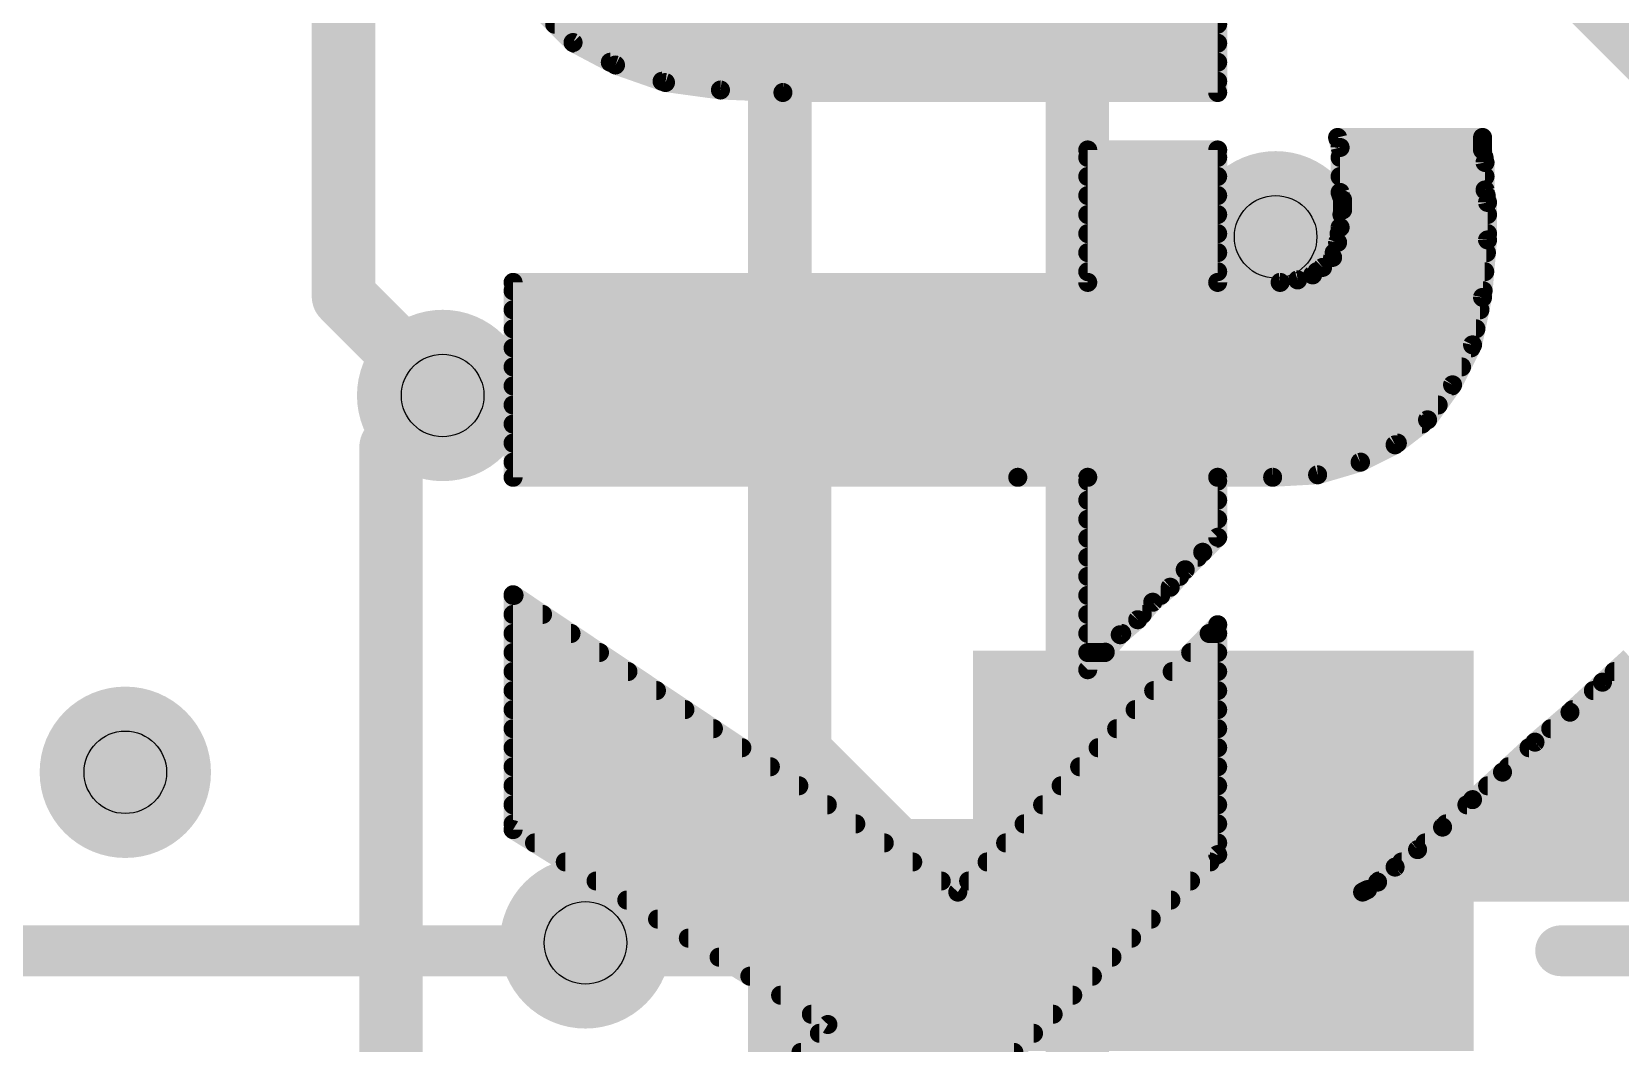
# Model space of a CAD drawing. Extents: x -44 to 63, y -21 to 59.
# Drawn here: x 7.17 to 13.52, y 32.65 to 36.7 of the extents above; entities that cross this region are included whole.
import ezdxf

# ---------------------------------------------------------------- set-up
doc = ezdxf.new("R2010")
doc.units = 0
for name, color, linetype in [('1', 12, 'CONTINUOUS'), ('16', 132, 'CONTINUOUS'), ('18', 110, 'CONTINUOUS'), ('21', 41, 'CONTINUOUS'), ('22', 40, 'CONTINUOUS'), ('29', 253, 'CONTINUOUS'), ('31', 253, 'CONTINUOUS'), ('44', 253, 'CONTINUOUS')]:
    doc.layers.add(name, color=color, linetype=linetype)

# ---------------------------------------------------------------- blocks, each defined once
blk = doc.blocks.new('RECT')
blk.add_solid([(-0.5, -0.5), (0.5, -0.5), (-0.5, 0.5), (0.5, 0.5)])
blk = doc.blocks.new('ROUNDV')
at = {"const_width": 0.5}
blk.add_lwpolyline([(0, -0.25, 1), (0, 0.25, 1), (0, -0.25)], format="xyb", dxfattribs=at)

msp = doc.modelspace()

# ---------------------------------------------------------------- linework, layer by layer
at = {"layer": '1', "const_width": 0.254}
for points in [[(8.6043, 35.0361), (8.8106, 35.2425)], [(10.0013, 35.2425), (8.8106, 35.2425)], [(10.2394, 35.0044), (10.0013, 35.2425)], [(8.6043, 31.33), (8.6043, 35.0361)], [(10.2394, 33.8137), (10.2394, 35.0044)], [(10.6331, 33.42), (10.2394, 33.8137)], [(11.935, 33.42), (10.6331, 33.42)]]:
    msp.add_lwpolyline(points, dxfattribs=at)
at = {"layer": '1', "const_width": 0.127}
for points in [[(8.8106, 35.306, 1), (8.8106, 35.179)], [(8.8555, 35.1976, 1), (8.7657, 35.2874)], [(10.0462, 35.2874, 1), (9.9563, 35.1976)], [(10.0013, 35.179, 1), (10.0013, 35.306)], [(8.6677, 35.0361, 1), (8.5408, 35.0361)], [(8.5593, 35.081, 1), (8.6492, 34.9912)], [(10.3029, 35.0044, 1), (10.1759, 35.0044)], [(10.1945, 34.9595, 1), (10.2843, 35.0493)], [(10.2843, 33.8587, 1), (10.1945, 33.7688)], [(10.1759, 33.8137, 1), (10.3029, 33.8137)], [(10.6331, 33.4835, 1), (10.6331, 33.3565)], [(10.5882, 33.3751, 1), (10.678, 33.4649)], [(11.935, 33.3565, 1), (11.935, 33.4835)]]:
    msp.add_lwpolyline(points, format="xyb", dxfattribs=at)
at = {"layer": '16', "const_width": 0.254}
for points in [[(8.4138, 35.6394), (8.4138, 43.3388)], [(10.16, 40.9575), (10.16, 32.4644)], [(11.3506, 39.8463), (11.3506, 31.5119)], [(13.8906, 36.3538), (12.7794, 37.465)], [(8.8106, 35.2425), (8.4138, 35.6394)]]:
    msp.add_lwpolyline(points, dxfattribs=at)
at = {"layer": '16', "const_width": 0.127}
for points in [[(8.4587, 35.6843, 1), (8.3688, 35.5945)], [(8.3503, 35.6394, 1), (8.4772, 35.6394)], [(8.7657, 35.1976, 1), (8.8555, 35.2874)]]:
    msp.add_lwpolyline(points, format="xyb", dxfattribs=at)
at = {"layer": '21', "const_width": 0.2032}
for points in [[(5.685, 33.02), (10.585, 33.02)], [(16.285, 33.02), (13.285, 33.02)]]:
    msp.add_lwpolyline(points, dxfattribs=at)
at = {"layer": '21', "const_width": 0.1016}
for points in [[(10.585, 32.9692, 1), (10.585, 33.0708)], [(13.285, 33.0708, 1), (13.285, 32.9692)]]:
    msp.add_lwpolyline(points, format="xyb", dxfattribs=at)
at = {"layer": '22', "const_width": 0.0762}
for points in [[(11.9125, 36.455), (11.9125, 37.225)], [(9.1925, 36.795), (9.3325, 36.655)], [(9.2591, 36.7284), (11.9125, 36.7284)], [(9.3325, 36.655), (9.5025, 36.565)], [(9.3378, 36.6522), (11.9125, 36.6522)], [(9.4817, 36.576), (11.9125, 36.576)], [(9.5025, 36.565), (9.7025, 36.495)], [(9.6888, 36.4998), (11.9125, 36.4998)], [(9.7025, 36.495), (9.9225, 36.465)], [(9.9225, 36.465), (10.1725, 36.455)], [(10.1725, 36.455), (11.9125, 36.455)], [(12.9725, 36.275), (12.3925, 36.275)], [(12.3925, 36.275), (12.4025, 36.235)], [(12.3935, 36.2712), (12.9725, 36.2712)], [(12.9725, 36.225), (12.9725, 36.275)], [(11.9125, 36.225), (11.3925, 36.225)], [(11.3925, 36.225), (11.3925, 35.695)], [(11.9125, 35.695), (11.9125, 36.225)], [(12.4025, 36.235), (12.4025, 36.055)], [(12.9825, 36.175), (12.9725, 36.225)], [(11.3925, 36.195), (11.9125, 36.195)], [(12.4025, 36.195), (12.9785, 36.195)], [(12.9825, 36.065), (12.9825, 36.175)], [(11.3925, 36.1188), (11.9125, 36.1188)], [(12.4025, 36.1188), (12.9825, 36.1188)], [(11.3925, 36.0426), (11.9125, 36.0426)], [(12.4025, 36.055), (12.4125, 36.025)], [(12.4066, 36.0426), (12.987, 36.0426)], [(12.4125, 36.025), (12.4125, 35.985)], [(12.9925, 36.015), (12.9825, 36.065)], [(12.9925, 35.865), (12.9925, 36.015)], [(11.3925, 35.9664), (11.9125, 35.9664)], [(12.4125, 35.985), (12.4025, 35.915)], [(12.4098, 35.9664), (12.9925, 35.9664)], [(11.3925, 35.8902), (11.9125, 35.8902)], [(12.4025, 35.915), (12.3925, 35.855)], [(12.3984, 35.8902), (12.9925, 35.8902)], [(12.3925, 35.855), (12.3725, 35.795)], [(12.9725, 35.635), (12.9925, 35.865)], [(11.3925, 35.814), (11.9125, 35.814)], [(12.3325, 35.755), (12.2925, 35.725)], [(12.3725, 35.795), (12.3325, 35.755)], [(12.3788, 35.814), (12.9881, 35.814)], [(11.3925, 35.695), (9.0925, 35.695)], [(9.0925, 35.695), (9.0925, 34.915)], [(11.3925, 35.7378), (11.9125, 35.7378)], [(12.1625, 35.695), (11.9125, 35.695)], [(12.2325, 35.705), (12.1625, 35.695)], [(12.2925, 35.725), (12.2325, 35.705)], [(12.3096, 35.7378), (12.9814, 35.7378)], [(9.0925, 35.6616), (12.9748, 35.6616)], [(12.9325, 35.445), (12.9725, 35.635)], [(9.0925, 35.5854), (12.9621, 35.5854)], [(9.0925, 35.5092), (12.946, 35.5092)], [(12.8525, 35.285), (12.9325, 35.445)], [(9.0925, 35.433), (12.9265, 35.433)], [(9.0925, 35.3568), (12.8884, 35.3568)], [(9.0925, 35.2806), (12.8494, 35.2806)], [(12.7525, 35.145), (12.8525, 35.285)], [(9.0925, 35.2044), (12.7949, 35.2044)], [(9.0925, 35.1282), (12.7307, 35.1282)], [(12.6225, 35.045), (12.7525, 35.145)], [(9.0925, 35.052), (12.6316, 35.052)], [(12.4825, 34.975), (12.6225, 35.045)], [(9.0925, 34.9758), (12.4841, 34.9758)], [(12.3125, 34.925), (12.4825, 34.975)], [(9.0925, 34.915), (11.1125, 34.915)], [(11.1125, 34.915), (11.3925, 34.915)], [(11.3925, 34.915), (11.3925, 34.145)], [(11.3925, 34.8996), (11.9125, 34.8996)], [(11.9125, 34.675), (11.9125, 34.915)], [(11.9125, 34.915), (12.1325, 34.915)], [(12.1325, 34.915), (12.3125, 34.925)], [(11.3925, 34.8234), (11.9125, 34.8234)], [(11.3925, 34.7472), (11.9125, 34.7472)], [(11.8525, 34.615), (11.9125, 34.675)], [(11.3925, 34.671), (11.9085, 34.671)], [(11.7825, 34.545), (11.8525, 34.615)], [(11.3925, 34.5948), (11.8323, 34.5948)], [(11.3925, 34.5186), (11.7599, 34.5186)], [(11.7225, 34.475), (11.7825, 34.545)], [(10.8725, 33.255), (9.0925, 34.445)], [(9.0925, 34.445), (9.0925, 33.505)], [(9.0925, 34.4424), (9.0964, 34.4424)], [(11.3925, 34.4424), (11.6845, 34.4424)], [(11.6525, 34.415), (11.7225, 34.475)], [(9.0925, 34.3662), (9.2104, 34.3662)], [(11.3925, 34.3662), (11.6107, 34.3662)], [(11.5925, 34.345), (11.6525, 34.415)], [(11.9125, 34.325), (10.8725, 33.255)], [(11.5225, 34.285), (11.5925, 34.345)], [(11.9125, 33.405), (11.9125, 34.325)], [(9.0925, 34.29), (9.3244, 34.29)], [(11.3925, 34.29), (11.5283, 34.29)], [(11.4625, 34.215), (11.5225, 34.285)], [(11.8785, 34.29), (11.9125, 34.29)], [(9.0925, 34.2138), (9.4383, 34.2138)], [(11.3925, 34.145), (11.4625, 34.215)], [(11.3925, 34.2138), (11.4613, 34.2138)], [(11.8044, 34.2138), (11.9125, 34.2138)], [(13.4525, 34.095), (13.5625, 34.195)], [(9.0925, 34.1376), (9.5523, 34.1376)], [(11.7304, 34.1376), (11.9125, 34.1376)], [(13.4994, 34.1376), (15.3678, 34.1376)], [(9.0925, 34.0614), (9.6663, 34.0614)], [(11.6563, 34.0614), (11.9125, 34.0614)], [(13.3225, 33.975), (13.4525, 34.095)], [(13.4161, 34.0614), (15.4288, 34.0614)], [(9.0925, 33.9852), (9.7803, 33.9852)], [(11.5822, 33.9852), (11.9125, 33.9852)], [(13.1825, 33.855), (13.3225, 33.975)], [(13.3336, 33.9852), (15.5422, 33.9852)], [(9.0925, 33.909), (9.8943, 33.909)], [(11.5082, 33.909), (11.9125, 33.909)], [(13.0525, 33.735), (13.1825, 33.855)], [(13.2455, 33.909), (15.9778, 33.909)], [(9.0925, 33.8328), (10.0082, 33.8328)], [(11.4341, 33.8328), (11.9125, 33.8328)], [(13.1585, 33.8328), (15.9639, 33.8328)], [(9.0925, 33.7566), (10.1222, 33.7566)], [(11.36, 33.7566), (11.9125, 33.7566)], [(12.9325, 33.625), (13.0525, 33.735)], [(13.0759, 33.7566), (15.942, 33.7566)], [(9.0925, 33.6804), (10.2362, 33.6804)], [(11.286, 33.6804), (11.9125, 33.6804)], [(12.9929, 33.6804), (15.9147, 33.6804)], [(9.0925, 33.6042), (10.3502, 33.6042)], [(11.2119, 33.6042), (11.9125, 33.6042)], [(12.8125, 33.515), (12.9325, 33.625)], [(12.9098, 33.6042), (15.8786, 33.6042)], [(9.0925, 33.528), (10.4642, 33.528)], [(9.0925, 33.505), (10.3525, 32.725)], [(11.1378, 33.528), (11.9125, 33.528)], [(12.7125, 33.425), (12.8125, 33.515)], [(12.8267, 33.528), (15.8271, 33.528)], [(9.1784, 33.4518), (10.5781, 33.4518)], [(10.9025, 32.425), (11.9125, 33.405)], [(11.0638, 33.4518), (11.9125, 33.4518)], [(12.6225, 33.355), (12.7125, 33.425)], [(12.7423, 33.4518), (15.7678, 33.4518)], [(9.3015, 33.3756), (10.6921, 33.3756)], [(10.9897, 33.3756), (11.8822, 33.3756)], [(12.5525, 33.295), (12.6225, 33.355)], [(12.649, 33.3756), (15.6634, 33.3756)], [(9.4246, 33.2994), (10.8061, 33.2994)], [(10.9157, 33.2994), (11.8037, 33.2994)], [(12.5125, 33.265), (12.5525, 33.295)], [(12.5576, 33.2994), (15.4808, 33.2994)], [(9.5477, 33.2232), (11.7251, 33.2232)], [(12.4925, 33.255), (12.5125, 33.265)], [(15.2525, 33.255), (12.4925, 33.255)], [(9.6708, 33.147), (11.6466, 33.147)], [(9.7939, 33.0708), (11.5681, 33.0708)], [(9.917, 32.9946), (11.4895, 32.9946)], [(10.0401, 32.9184), (11.411, 32.9184)], [(10.1632, 32.8422), (11.3325, 32.8422)], [(10.2863, 32.766), (11.2539, 32.766)], [(10.3525, 32.725), (10.0625, 32.425)], [(10.3185, 32.6898), (11.1754, 32.6898)], [(10.2448, 32.6136), (11.0969, 32.6136)]]:
    msp.add_lwpolyline(points, dxfattribs=at)
at = {"layer": '22', "const_width": 0.0381}
for points in [[(9.2591, 36.7475, 1), (9.2591, 36.7094)], [(11.9125, 36.7094, 1), (11.9125, 36.7475)], [(9.3414, 36.6718, 1), (9.3236, 36.6382)], [(9.3378, 36.6713, 1), (9.3378, 36.6332)], [(9.319, 36.6415, 1), (9.346, 36.6685)], [(11.9125, 36.6332, 1), (11.9125, 36.6713)], [(9.4817, 36.5951, 1), (9.4817, 36.557)], [(9.5088, 36.583, 1), (9.4962, 36.547)], [(9.4936, 36.5482, 1), (9.5114, 36.5818)], [(11.9125, 36.557, 1), (11.9125, 36.5951)], [(9.6888, 36.5189, 1), (9.6888, 36.4808)], [(9.7051, 36.5139, 1), (9.6999, 36.4761)], [(9.6962, 36.477, 1), (9.7088, 36.513)], [(9.9233, 36.484, 1), (9.9217, 36.446)], [(9.9199, 36.4461, 1), (9.9251, 36.4839)], [(10.1725, 36.474, 1), (10.1725, 36.4359)], [(10.1717, 36.436, 1), (10.1733, 36.474)], [(11.9125, 36.4808, 1), (11.9125, 36.5189)], [(11.9125, 36.4359, 1), (11.9125, 36.474)], [(11.8935, 36.455, 1), (11.9316, 36.455)], [(12.411, 36.2796, 1), (12.374, 36.2704)], [(12.3925, 36.294, 1), (12.3925, 36.2559)], [(12.3935, 36.2903, 1), (12.3935, 36.2522)], [(12.9916, 36.275, 1), (12.9535, 36.275)], [(12.9725, 36.2559, 1), (12.9725, 36.294)], [(12.9725, 36.2522, 1), (12.9725, 36.2903)], [(11.3925, 36.2441, 1), (11.3925, 36.206)], [(11.4116, 36.225, 1), (11.3735, 36.225)], [(11.9316, 36.225, 1), (11.8935, 36.225)], [(11.9125, 36.206, 1), (11.9125, 36.2441)], [(12.4215, 36.235, 1), (12.3834, 36.235)], [(12.384, 36.2304, 1), (12.421, 36.2396)], [(12.9912, 36.2287, 1), (12.9538, 36.2213)], [(12.9535, 36.225, 1), (12.9916, 36.225)], [(11.3925, 36.2141, 1), (11.3925, 36.176)], [(11.9125, 36.176, 1), (11.9125, 36.2141)], [(12.4025, 36.2141, 1), (12.4025, 36.176)], [(13.0015, 36.175, 1), (12.9634, 36.175)], [(12.9638, 36.1713, 1), (13.0012, 36.1787)], [(12.9785, 36.176, 1), (12.9785, 36.2141)], [(11.3925, 36.1379, 1), (11.3925, 36.0998)], [(11.9125, 36.0998, 1), (11.9125, 36.1379)], [(12.4025, 36.1379, 1), (12.4025, 36.0998)], [(12.9825, 36.0998, 1), (12.9825, 36.1379)], [(11.3925, 36.0617, 1), (11.3925, 36.0236)], [(11.9125, 36.0236, 1), (11.9125, 36.0617)], [(12.3834, 36.055, 1), (12.4215, 36.055)], [(12.4206, 36.061, 1), (12.3844, 36.049)], [(12.4066, 36.0617, 1), (12.4066, 36.0236)], [(12.4316, 36.025, 1), (12.3935, 36.025)], [(12.3944, 36.019, 1), (12.4306, 36.031)], [(13.0012, 36.0687, 1), (12.9638, 36.0613)], [(12.9634, 36.065, 1), (13.0015, 36.065)], [(13.0116, 36.015, 1), (12.9735, 36.015)], [(12.987, 36.0236, 1), (12.987, 36.0617)], [(11.3925, 35.9855, 1), (11.3925, 35.9474)], [(11.9125, 35.9474, 1), (11.9125, 35.9855)], [(12.4098, 35.9855, 1), (12.4098, 35.9474)], [(12.3935, 35.985, 1), (12.4316, 35.985)], [(12.4314, 35.9823, 1), (12.3936, 35.9877)], [(12.9738, 36.0113, 1), (13.0112, 36.0187)], [(12.9925, 35.9474, 1), (12.9925, 35.9855)], [(11.3925, 35.9093, 1), (11.3925, 35.8712)], [(11.9125, 35.8712, 1), (11.9125, 35.9093)], [(12.3984, 35.9093, 1), (12.3984, 35.8712)], [(12.3836, 35.9177, 1), (12.4214, 35.9123)], [(12.4213, 35.9119, 1), (12.3837, 35.9181)], [(12.9925, 35.8712, 1), (12.9925, 35.9093)], [(12.3737, 35.8581, 1), (12.4113, 35.8519)], [(12.4106, 35.849, 1), (12.3744, 35.861)], [(13.0115, 35.8633, 1), (12.9735, 35.8667)], [(12.9735, 35.865, 1), (13.0116, 35.865)], [(11.3925, 35.8331, 1), (11.3925, 35.795)], [(11.9125, 35.795, 1), (11.9125, 35.8331)], [(12.3439, 35.7398, 1), (12.3211, 35.7702)], [(12.3544, 35.801, 1), (12.3906, 35.789)], [(12.386, 35.7815, 1), (12.359, 35.8085)], [(12.3788, 35.8331, 1), (12.3788, 35.795)], [(12.9881, 35.795, 1), (12.9881, 35.8331)], [(9.0925, 35.7141, 1), (9.0925, 35.676)], [(9.1116, 35.695, 1), (9.0735, 35.695)], [(11.3925, 35.7569, 1), (11.3925, 35.7188)], [(11.3925, 35.676, 1), (11.3925, 35.7141)], [(11.9125, 35.7141, 1), (11.9125, 35.676)], [(11.9125, 35.7188, 1), (11.9125, 35.7569)], [(12.1598, 35.7139, 1), (12.1652, 35.6761)], [(12.1625, 35.676, 1), (12.1625, 35.7141)], [(12.2265, 35.7231, 1), (12.2385, 35.6869)], [(12.2352, 35.6861, 1), (12.2298, 35.7239)], [(12.2811, 35.7402, 1), (12.3039, 35.7098)], [(12.2985, 35.7069, 1), (12.2865, 35.7431)], [(12.3096, 35.7569, 1), (12.3096, 35.7188)], [(12.319, 35.7685, 1), (12.346, 35.7415)], [(12.9814, 35.7188, 1), (12.9814, 35.7569)], [(9.0925, 35.6806, 1), (9.0925, 35.6425)], [(11.3735, 35.695, 1), (11.4116, 35.695)], [(11.8935, 35.695, 1), (11.9316, 35.695)], [(12.9911, 35.6311, 1), (12.9539, 35.6389)], [(12.9748, 35.6425, 1), (12.9748, 35.6806)], [(9.0925, 35.6044, 1), (9.0925, 35.5663)], [(12.9535, 35.6367, 1), (12.9915, 35.6333)], [(12.9621, 35.5663, 1), (12.9621, 35.6044)], [(9.0925, 35.5282, 1), (9.0925, 35.4901)], [(12.946, 35.4901, 1), (12.946, 35.5282)], [(12.9495, 35.4365, 1), (12.9155, 35.4535)], [(9.0925, 35.452, 1), (9.0925, 35.4139)], [(12.9139, 35.4489, 1), (12.9511, 35.4411)], [(12.9265, 35.4139, 1), (12.9265, 35.452)], [(9.0925, 35.3758, 1), (9.0925, 35.3377)], [(12.8884, 35.3377, 1), (12.8884, 35.3758)], [(9.0925, 35.2996, 1), (9.0925, 35.2615)], [(12.8355, 35.2935, 1), (12.8695, 35.2765)], [(12.868, 35.2739, 1), (12.837, 35.2961)], [(12.8494, 35.2615, 1), (12.8494, 35.2996)], [(9.0925, 35.2234, 1), (9.0925, 35.1853)], [(12.7949, 35.1853, 1), (12.7949, 35.2234)], [(9.0925, 35.1472, 1), (9.0925, 35.1091)], [(12.7307, 35.1091, 1), (12.7307, 35.1472)], [(12.737, 35.1561, 1), (12.768, 35.1339)], [(12.7641, 35.1299, 1), (12.7409, 35.1601)], [(9.0925, 35.071, 1), (9.0925, 35.0329)], [(12.6109, 35.0601, 1), (12.6341, 35.0299)], [(12.631, 35.028, 1), (12.614, 35.062)], [(12.6316, 35.0329, 1), (12.6316, 35.071)], [(9.0925, 34.9948, 1), (9.0925, 34.9567)], [(12.474, 34.992, 1), (12.491, 34.958)], [(12.4879, 34.9567, 1), (12.4771, 34.9933)], [(12.4841, 34.9567, 1), (12.4841, 34.9948)], [(9.0925, 34.934, 1), (9.0925, 34.8959)], [(9.0735, 34.915, 1), (9.1116, 34.915)], [(11.1125, 34.934, 1), (11.1125, 34.8959)], [(11.1125, 34.8959, 1), (11.1125, 34.934)], [(11.4116, 34.915, 1), (11.3735, 34.915)], [(11.3925, 34.9186, 1), (11.3925, 34.8805)], [(11.3925, 34.8959, 1), (11.3925, 34.934)], [(11.9316, 34.915, 1), (11.8935, 34.915)], [(11.9125, 34.934, 1), (11.9125, 34.8959)], [(11.9125, 34.8805, 1), (11.9125, 34.9186)], [(12.1314, 34.934, 1), (12.1336, 34.896)], [(12.1325, 34.8959, 1), (12.1325, 34.934)], [(12.3071, 34.9433, 1), (12.3179, 34.9067)], [(12.3136, 34.906, 1), (12.3114, 34.944)], [(11.3925, 34.8424, 1), (11.3925, 34.8043)], [(11.9125, 34.8043, 1), (11.9125, 34.8424)], [(11.3925, 34.7662, 1), (11.3925, 34.7281)], [(11.9125, 34.7281, 1), (11.9125, 34.7662)], [(11.926, 34.6615, 1), (11.899, 34.6885)], [(11.3925, 34.69, 1), (11.3925, 34.6519)], [(11.866, 34.6015, 1), (11.839, 34.6285)], [(11.8935, 34.675, 1), (11.9316, 34.675)], [(11.9085, 34.6519, 1), (11.9085, 34.69)], [(11.3925, 34.6138, 1), (11.3925, 34.5757)], [(11.8323, 34.5757, 1), (11.8323, 34.6138)], [(11.839, 34.6285, 1), (11.866, 34.6015)], [(11.3925, 34.5376, 1), (11.3925, 34.4995)], [(11.7599, 34.4995, 1), (11.7599, 34.5376)], [(11.769, 34.5585, 1), (11.796, 34.5315)], [(11.797, 34.5326, 1), (11.768, 34.5574)], [(9.1031, 34.4608, 1), (9.0819, 34.4292)], [(9.1116, 34.445, 1), (9.0735, 34.445)], [(9.0925, 34.4614, 1), (9.0925, 34.4233)], [(9.0964, 34.4233, 1), (9.0964, 34.4614)], [(11.3925, 34.4614, 1), (11.3925, 34.4233)], [(11.6845, 34.4233, 1), (11.6845, 34.4614)], [(11.708, 34.4874, 1), (11.737, 34.4626)], [(11.7349, 34.4605, 1), (11.7101, 34.4895)], [(9.0925, 34.3852, 1), (9.0925, 34.3471)], [(9.2104, 34.3471, 1), (9.2104, 34.3852)], [(11.3925, 34.3852, 1), (11.3925, 34.3471)], [(11.6107, 34.3471, 1), (11.6107, 34.3852)], [(11.6401, 34.4295, 1), (11.6649, 34.4005)], [(11.667, 34.4026, 1), (11.638, 34.4274)], [(11.578, 34.3574, 1), (11.607, 34.3326)], [(11.6049, 34.3305, 1), (11.5801, 34.3595)], [(11.9316, 34.325, 1), (11.8935, 34.325)], [(11.9262, 34.3117, 1), (11.8988, 34.3383)], [(9.0925, 34.309, 1), (9.0925, 34.2709)], [(9.3244, 34.2709, 1), (9.3244, 34.309)], [(11.3925, 34.309, 1), (11.3925, 34.2709)], [(11.5101, 34.2995, 1), (11.5349, 34.2705)], [(11.537, 34.2726, 1), (11.508, 34.2974)], [(11.5283, 34.2709, 1), (11.5283, 34.309)], [(11.8785, 34.309, 1), (11.8785, 34.2709)], [(11.9125, 34.2709, 1), (11.9125, 34.309)], [(9.0925, 34.2328, 1), (9.0925, 34.1947)], [(9.4383, 34.1947, 1), (9.4383, 34.2328)], [(11.3925, 34.2328, 1), (11.3925, 34.1947)], [(11.448, 34.2274, 1), (11.477, 34.2026)], [(11.476, 34.2015, 1), (11.449, 34.2285)], [(11.4613, 34.1947, 1), (11.4613, 34.2328)], [(11.8044, 34.2328, 1), (11.8044, 34.1947)], [(11.9125, 34.1947, 1), (11.9125, 34.2328)], [(9.0925, 34.1566, 1), (9.0925, 34.1185)], [(9.5523, 34.1185, 1), (9.5523, 34.1566)], [(11.379, 34.1585, 1), (11.406, 34.1315)], [(11.3735, 34.145, 1), (11.4116, 34.145)], [(11.7304, 34.1566, 1), (11.7304, 34.1185)], [(11.9125, 34.1185, 1), (11.9125, 34.1566)], [(13.4994, 34.1566, 1), (13.4994, 34.1185)], [(9.0925, 34.0804, 1), (9.0925, 34.0423)], [(9.6663, 34.0423, 1), (9.6663, 34.0804)], [(11.6563, 34.0804, 1), (11.6563, 34.0423)], [(11.9125, 34.0423, 1), (11.9125, 34.0804)], [(13.4161, 34.0804, 1), (13.4161, 34.0423)], [(13.4397, 34.1091, 1), (13.4653, 34.0809)], [(13.4654, 34.081, 1), (13.4396, 34.109)], [(9.0925, 34.0042, 1), (9.0925, 33.9661)], [(9.7803, 33.9661, 1), (9.7803, 34.0042)], [(11.5822, 34.0042, 1), (11.5822, 33.9661)], [(11.9125, 33.9661, 1), (11.9125, 34.0042)], [(13.3349, 33.9605, 1), (13.3101, 33.9895)], [(13.3336, 34.0042, 1), (13.3336, 33.9661)], [(13.3096, 33.989, 1), (13.3354, 33.961)], [(9.0925, 33.928, 1), (9.0925, 33.8899)], [(9.8943, 33.8899, 1), (9.8943, 33.928)], [(11.5082, 33.928, 1), (11.5082, 33.8899)], [(11.9125, 33.8899, 1), (11.9125, 33.928)], [(13.1701, 33.8695, 1), (13.1949, 33.8405)], [(13.1954, 33.841, 1), (13.1696, 33.869)], [(13.2455, 33.928, 1), (13.2455, 33.8899)], [(9.0925, 33.8518, 1), (9.0925, 33.8137)], [(10.0082, 33.8137, 1), (10.0082, 33.8518)], [(11.4341, 33.8518, 1), (11.4341, 33.8137)], [(11.9125, 33.8137, 1), (11.9125, 33.8518)], [(13.1585, 33.8518, 1), (13.1585, 33.8137)], [(9.0925, 33.7756, 1), (9.0925, 33.7375)], [(10.1222, 33.7375, 1), (10.1222, 33.7756)], [(11.36, 33.7756, 1), (11.36, 33.7375)], [(11.9125, 33.7375, 1), (11.9125, 33.7756)], [(13.0396, 33.749, 1), (13.0654, 33.721)], [(13.0654, 33.721, 1), (13.0396, 33.749)], [(13.0759, 33.7756, 1), (13.0759, 33.7375)], [(9.0925, 33.6994, 1), (9.0925, 33.6613)], [(10.2362, 33.6613, 1), (10.2362, 33.6994)], [(11.286, 33.6994, 1), (11.286, 33.6613)], [(11.9125, 33.6613, 1), (11.9125, 33.6994)], [(12.9929, 33.6994, 1), (12.9929, 33.6613)], [(9.0925, 33.6232, 1), (9.0925, 33.5851)], [(10.3502, 33.5851, 1), (10.3502, 33.6232)], [(11.2119, 33.6232, 1), (11.2119, 33.5851)], [(11.9125, 33.5851, 1), (11.9125, 33.6232)], [(12.9098, 33.6232, 1), (12.9098, 33.5851)], [(12.9196, 33.639, 1), (12.9454, 33.611)], [(12.9454, 33.611, 1), (12.9196, 33.639)], [(9.0925, 33.547, 1), (9.0925, 33.5089)], [(9.1025, 33.5212, 1), (9.0825, 33.4888)], [(9.0735, 33.505, 1), (9.1116, 33.505)], [(10.4642, 33.5089, 1), (10.4642, 33.547)], [(11.1378, 33.547, 1), (11.1378, 33.5089)], [(11.9125, 33.5089, 1), (11.9125, 33.547)], [(12.7996, 33.529, 1), (12.8254, 33.501)], [(12.8252, 33.5008, 1), (12.7998, 33.5292)], [(12.8267, 33.547, 1), (12.8267, 33.5089)], [(9.1784, 33.4708, 1), (9.1784, 33.4327)], [(10.5781, 33.4327, 1), (10.5781, 33.4708)], [(11.0638, 33.4708, 1), (11.0638, 33.4327)], [(11.9258, 33.3913, 1), (11.8992, 33.4187)], [(11.9125, 33.4327, 1), (11.9125, 33.4708)], [(12.6998, 33.4392, 1), (12.7252, 33.4108)], [(12.7242, 33.41, 1), (12.7008, 33.44)], [(12.7423, 33.4708, 1), (12.7423, 33.4327)], [(9.3015, 33.3946, 1), (9.3015, 33.3565)], [(10.6921, 33.3565, 1), (10.6921, 33.3946)], [(10.9897, 33.3946, 1), (10.9897, 33.3565)], [(11.8822, 33.3565, 1), (11.8822, 33.3946)], [(11.8935, 33.405, 1), (11.9316, 33.405)], [(12.6108, 33.37, 1), (12.6342, 33.34)], [(12.6349, 33.3405, 1), (12.6101, 33.3695)], [(12.649, 33.3946, 1), (12.649, 33.3565)], [(9.4246, 33.3184, 1), (9.4246, 33.2803)], [(10.8061, 33.2803, 1), (10.8061, 33.3184)], [(10.9157, 33.3184, 1), (10.9157, 33.2803)], [(11.8037, 33.2803, 1), (11.8037, 33.3184)], [(12.5401, 33.3095, 1), (12.5649, 33.2805)], [(12.5576, 33.3184, 1), (12.5576, 33.2803)], [(12.5639, 33.2798, 1), (12.5411, 33.3102)], [(9.5477, 33.2422, 1), (9.5477, 33.2041)], [(10.8588, 33.2683, 1), (10.8862, 33.2417)], [(10.8619, 33.2392, 1), (10.8831, 33.2708)], [(11.7251, 33.2041, 1), (11.7251, 33.2422)], [(12.4925, 33.2741, 1), (12.4925, 33.236)], [(12.484, 33.272, 1), (12.501, 33.238)], [(12.5011, 33.2802, 1), (12.5239, 33.2498)], [(12.521, 33.248, 1), (12.504, 33.282)], [(9.6708, 33.166, 1), (9.6708, 33.1279)], [(11.6466, 33.1279, 1), (11.6466, 33.166)], [(9.7939, 33.0898, 1), (9.7939, 33.0517)], [(11.5681, 33.0517, 1), (11.5681, 33.0898)], [(9.917, 33.0136, 1), (9.917, 32.9755)], [(11.4895, 32.9755, 1), (11.4895, 33.0136)], [(10.0401, 32.9374, 1), (10.0401, 32.8993)], [(11.411, 32.8993, 1), (11.411, 32.9374)], [(10.1632, 32.8612, 1), (10.1632, 32.8231)], [(11.3325, 32.8231, 1), (11.3325, 32.8612)], [(10.2863, 32.785, 1), (10.2863, 32.7469)], [(10.3662, 32.7118, 1), (10.3388, 32.7382)], [(10.3425, 32.7088, 1), (10.3625, 32.7412)], [(11.2539, 32.7469, 1), (11.2539, 32.785)], [(10.3185, 32.7088, 1), (10.3185, 32.6707)], [(11.1754, 32.6707, 1), (11.1754, 32.7088)], [(10.2448, 32.6326, 1), (10.2448, 32.5945)], [(11.0969, 32.5945, 1), (11.0969, 32.6326)]]:
    msp.add_lwpolyline(points, format="xyb", dxfattribs=at)
at = {"layer": '44'}
for centre in [(12.1444, 35.8775), (8.8106, 35.2425), (7.5406, 33.7344), (9.3821, 33.0517)]:
    msp.add_circle(centre, 0.1651, dxfattribs=at)

# ---------------------------------------------------------------- block references
at = {"layer": '1', "xscale": 1.8, "yscale": 1.4}
msp.add_blockref('RECT', (11.935, 33.42), dxfattribs=at)
at = {"layer": '18', "xscale": 0.6858, "yscale": 0.6858}
for p in [(12.1444, 35.8775), (12.1444, 35.8775), (8.8106, 35.2425), (8.8106, 35.2425), (7.5406, 33.7344), (7.5406, 33.7344), (9.3821, 33.0517), (9.3821, 33.0517)]:
    msp.add_blockref('ROUNDV', p, dxfattribs=at)
at = {"layer": '29', "xscale": 2.0032, "yscale": 1.6032}
msp.add_blockref('RECT', (11.935, 33.42), dxfattribs=at)
at = {"layer": '31', "xscale": 1.8, "yscale": 1.4}
msp.add_blockref('RECT', (11.935, 33.42), dxfattribs=at)

doc.saveas('drawing.dxf')
